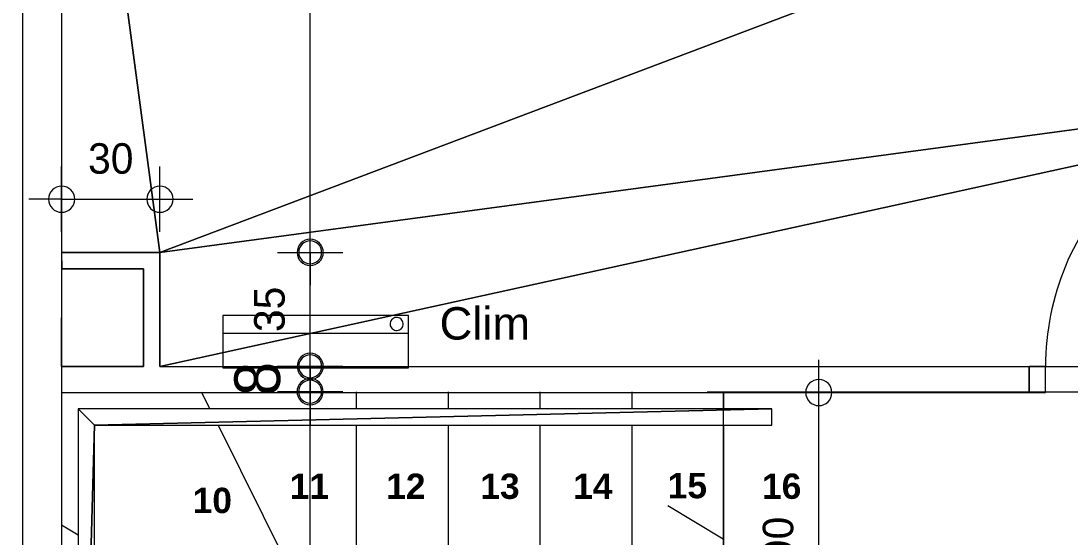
# Model space of a CAD drawing. Header units: metres. Extents: x -30.4 to 29.6, y -50.6 to 0.4.
# Drawn here: x 14.45 to 17.651, y -24.052 to -22.476 of the extents above; entities that cross this region are included whole.
import ezdxf
from ezdxf.enums import TextEntityAlignment as Align
from ezdxf.lldxf.tags import DXFTag

# ---------------------------------------------------------------- set-up
doc = ezdxf.new("R2010")
doc.units = ezdxf.units.M
doc.header["$MEASUREMENT"] = 0
for name, color, linetype in [('Calque commun', 7, 'Continuous'), ('Calque5', 7, 'Continuous'), ('Textes', 7, 'Continuous')]:
    doc.layers.add(name, color=color, linetype=linetype)
doc.styles.add('Arial12', font='arialbd.ttf', dxfattribs={"height": 0.077267})
doc.styles.add('Arial4', font='arial.ttf', dxfattribs={"height": 0.098961})
doc.styles.add('Century Gothic', font='GOTHIC.TTF', dxfattribs={"height": 0.139636})
doc.styles.add('Century Gothic16', font='GOTHIC.TTF', dxfattribs={"height": 0.09309})
tags = doc.linetypes.add('HIDDEN2', pattern=[0.1875, 0.125, -0.0625]).pattern_tags.tags
tags[6:7] = [DXFTag(74, 4), DXFTag(75, 0), DXFTag(340, '0'), DXFTag(46, 1.0), DXFTag(50, 0.0), DXFTag(44, 0.0), DXFTag(45, 0.0)]
tags[4:5] = [DXFTag(74, 4), DXFTag(75, 0), DXFTag(340, '0'), DXFTag(46, 1.0), DXFTag(50, 0.0), DXFTag(44, 0.0), DXFTag(45, 0.0)]

# ---------------------------------------------------------------- blocks, each defined once
blk = doc.blocks.new('Block35145')
at = {"layer": 'Calque commun', "color": 7, "linetype": 'Continuous', "lineweight": 9}
for p, q in [((14.454, -20.8106), (14.454, -29.4107)), ((14.574, -20.9307), (14.574, -29.2906))]:
    blk.add_line(p, q, dxfattribs=at)
blk = doc.blocks.new('xmodule1pdniv1-13')
at = {"layer": 'Calque commun', "color": 5, "linetype": 'Continuous', "lineweight": 9}
blk.add_arc((0, 0), 0.5, 0, 359.9994, dxfattribs=at)
blk = doc.blocks.new('xmodule1pdniv1-14')
at = {"layer": 'Calque commun', "color": 5, "linetype": 'Continuous', "lineweight": 9}
blk.add_arc((0, 0), 0.5, 0, 359.9994, dxfattribs=at)
blk = doc.blocks.new('DimLine53654')
at = {"layer": 'Calque commun', "color": 5, "linetype": 'Continuous', "lineweight": 9}
for p, q in [((31.7822, -18.6687), (31.7822, -18.5687)), ((31.8822, -18.6687), (31.6822, -18.6687)), ((31.7823, -20.5512), (31.7822, -18.6687)), ((31.8823, -20.5512), (31.6823, -20.5512)), ((31.7823, -20.5512), (31.7823, -20.6512))]:
    blk.add_line(p, q, dxfattribs=at)
at = {"layer": 'Calque commun', "color": 5, "linetype": 'Continuous', "lineweight": 9, "xscale": 0.07999999821186066, "yscale": 0.07999999821186066, "zscale": 0.07999999821186066, "rotation": 90}
for name, p in [('xmodule1pdniv1-14', (31.7822, -18.6687)), ('xmodule1pdniv1-13', (31.7823, -20.5512))]:
    blk.add_blockref(name, p, dxfattribs=at)
at = {"layer": 'Calque commun', "color": 5, "linetype": 'Continuous', "lineweight": 9, "style": 'Century Gothic16'}
blk.add_text('188', height=0.09309, rotation=90.0024, dxfattribs=at).set_placement((31.7323, -19.61), align=Align.BOTTOM_CENTER)
blk = doc.blocks.new('xmodule1pdniv1-15')
at = {"layer": 'Calque commun', "color": 5, "linetype": 'Continuous', "lineweight": 9}
blk.add_arc((0, 0), 0.5, 0, 359.9994, dxfattribs=at)
blk = doc.blocks.new('xmodule1pdniv1-16')
at = {"layer": 'Calque commun', "color": 5, "linetype": 'Continuous', "lineweight": 9}
blk.add_arc((0, 0), 0.5, 0, 359.9994, dxfattribs=at)
blk = doc.blocks.new('DimLine53662')
at = {"layer": 'Calque commun', "color": 5, "linetype": 'Continuous', "lineweight": 9}
for p, q in [((31.7823, -18.5913), (31.7825, -18.4913)), ((31.8823, -18.5914), (31.6823, -18.5911)), ((31.7822, -18.6687), (31.7823, -18.5913)), ((31.8822, -18.6688), (31.6822, -18.6685)), ((31.7822, -18.6687), (31.7821, -18.7687))]:
    blk.add_line(p, q, dxfattribs=at)
at = {"layer": 'Calque commun', "color": 5, "linetype": 'Continuous', "lineweight": 9, "xscale": 0.06999999484552753, "yscale": 0.06999999484552753, "zscale": 0.07000000029802322, "rotation": 89.9152908298062}
for name, p in [('xmodule1pdniv1-16', (31.7823, -18.5913)), ('xmodule1pdniv1-15', (31.7822, -18.6687))]:
    blk.add_blockref(name, p, dxfattribs=at)
at = {"layer": 'Calque commun', "color": 5, "linetype": 'Continuous', "lineweight": 9, "style": 'Century Gothic'}
blk.add_text('8', height=0.1396, rotation=89.9153, dxfattribs=at).set_placement((31.7323, -18.6299), align=Align.BOTTOM_CENTER)
blk = doc.blocks.new('xmodule1pdniv1-17')
at = {"layer": 'Calque commun', "color": 5, "linetype": 'Continuous', "lineweight": 9}
blk.add_arc((0, 0), 0.5, 0, 359.9994, dxfattribs=at)
blk = doc.blocks.new('xmodule1pdniv1-18')
at = {"layer": 'Calque commun', "color": 5, "linetype": 'Continuous', "lineweight": 9}
blk.add_arc((0, 0), 0.5, 0, 359.9994, dxfattribs=at)
blk = doc.blocks.new('DimLine53670')
at = {"layer": 'Calque commun', "color": 5, "linetype": 'Continuous', "lineweight": 9}
for p, q in [((31.7823, -18.2431), (31.7823, -18.1431)), ((31.6823, -18.2431), (31.8823, -18.2431)), ((31.7823, -18.5913), (31.7823, -18.2431)), ((31.8823, -18.5913), (31.6823, -18.5913)), ((31.7823, -18.5913), (31.7823, -18.6913))]:
    blk.add_line(p, q, dxfattribs=at)
at = {"layer": 'Calque commun', "color": 5, "linetype": 'Continuous', "lineweight": 9, "xscale": 0.07999999821186066, "yscale": 0.07999999821186066, "zscale": 0.07999999821186066, "rotation": 90}
for name, p in [('xmodule1pdniv1-18', (31.7823, -18.2431)), ('xmodule1pdniv1-17', (31.7823, -18.5913))]:
    blk.add_blockref(name, p, dxfattribs=at)
at = {"layer": 'Calque commun', "color": 5, "linetype": 'Continuous', "lineweight": 9, "style": 'Century Gothic16'}
blk.add_text('35', height=0.09309, rotation=90, dxfattribs=at).set_placement((31.7323, -18.4172), align=Align.BOTTOM_CENTER)
blk = doc.blocks.new('xmodule1pdniv1-19')
at = {"layer": 'Calque commun', "color": 5, "linetype": 'Continuous', "lineweight": 9}
blk.add_arc((0, 0), 0.5, 0, 359.9994, dxfattribs=at)
blk = doc.blocks.new('xmodule1pdniv1-20')
at = {"layer": 'Calque commun', "color": 5, "linetype": 'Continuous', "lineweight": 9}
blk.add_arc((0, 0), 0.5, 0, 359.9994, dxfattribs=at)
blk = doc.blocks.new('DimLine53678')
at = {"layer": 'Calque commun', "color": 5, "linetype": 'Continuous', "lineweight": 9}
for p, q in [((31.7823, -15.9912), (31.7823, -15.8912)), ((31.8823, -15.9912), (31.6823, -15.9912)), ((31.7823, -18.2431), (31.7823, -15.9912)), ((31.6823, -18.2431), (31.8823, -18.2431)), ((31.7823, -18.2431), (31.7823, -18.3431))]:
    blk.add_line(p, q, dxfattribs=at)
at = {"layer": 'Calque commun', "color": 5, "linetype": 'Continuous', "lineweight": 9, "xscale": 0.07000000029802322, "yscale": 0.07000000029802322, "zscale": 0.07000000029802322, "rotation": 90}
for name, p in [('xmodule1pdniv1-20', (31.7823, -15.9912)), ('xmodule1pdniv1-19', (31.7823, -18.2431))]:
    blk.add_blockref(name, p, dxfattribs=at)
at = {"layer": 'Calque commun', "color": 5, "linetype": 'Continuous', "lineweight": 9, "style": 'Century Gothic'}
blk.add_text('225', height=0.13964, rotation=90, dxfattribs=at).set_placement((31.7323, -17.1172), align=Align.BOTTOM_CENTER)
blk = doc.blocks.new('xmodule1pdniv1-85')
at = {"layer": 'Calque commun', "color": 5, "linetype": 'Continuous', "lineweight": 9}
blk.add_arc((0, 0), 0.5, 0, 359.9994, dxfattribs=at)
blk = doc.blocks.new('xmodule1pdniv1-86')
at = {"layer": 'Calque commun', "color": 5, "linetype": 'Continuous', "lineweight": 9}
blk.add_arc((0, 0), 0.5, 0, 359.9994, dxfattribs=at)
blk = doc.blocks.new('DimLine53979')
at = {"layer": 'Calque commun', "color": 5, "linetype": 'Continuous', "lineweight": 9}
for p, q in [((31.0238, -18.1807), (31.0238, -17.9807)), ((31.3237, -18.1807), (31.3237, -17.9807)), ((31.0238, -18.0807), (30.9238, -18.0807)), ((31.0238, -18.0807), (31.3237, -18.0807)), ((31.3237, -18.0807), (31.4237, -18.0807))]:
    blk.add_line(p, q, dxfattribs=at)
at = {"layer": 'Calque commun', "color": 5, "linetype": 'Continuous', "lineweight": 9, "xscale": 0.07999999821186066, "yscale": 0.07999999821186066, "zscale": 0.07999999821186066}
for name, p in [('xmodule1pdniv1-85', (31.0238, -18.0807)), ('xmodule1pdniv1-86', (31.3237, -18.0807))]:
    blk.add_blockref(name, p, dxfattribs=at)
at = {"layer": 'Calque commun', "color": 5, "linetype": 'Continuous', "lineweight": 9, "style": 'Century Gothic16'}
blk.add_text('30', height=0.09309, dxfattribs=at).set_placement((31.1737, -18.0307), align=Align.BOTTOM_CENTER)
blk = doc.blocks.new('@PRES_1_$$_1-43')
at = {"layer": 'Calque commun', "color": 5, "linetype": 'Continuous', "lineweight": 9}
blk.add_line((0.05, 0.08), (0.05, 0.88), dxfattribs=at)
at = {"layer": 'Calque commun', "color": 5, "linetype": 'Continuous', "lineweight": 9, "extrusion": (0, 0, -1)}
blk.add_arc((-0.05, 0.08), 0.8, 90, 180, dxfattribs=at)
at = {"layer": 'Calque commun', "color": 5, "linetype": 'Continuous', "lineweight": 9}
mesh = blk.add_polyface(dxfattribs=at)
corners = [(0, 0), (0, 0.08), (0.05, 0.08), (0.05, 0)]
mesh.append_faces([[corners[k] for k in face] for face in [(0, 1, 2, 3)]], dxfattribs={"color": 5})
mesh = blk.add_polyface(dxfattribs=at)
corners = [(0.85, 0), (0.85, 0.08), (0.9, 0.08), (0.9, 0)]
mesh.append_faces([[corners[k] for k in face] for face in [(0, 1, 2, 3)]], dxfattribs={"color": 5})
blk = doc.blocks.new('@PRES_1_$$_1-44')
at = {"layer": 'Calque commun', "color": 7, "linetype": 'Continuous', "lineweight": 9}
blk.add_line((0, 0), (0, 0.08), dxfattribs=at)
blk = doc.blocks.new('@PRES_1_$$_1-45')
at = {"layer": 'Calque commun', "color": 7, "linetype": 'Continuous', "lineweight": 9}
blk.add_line((0, 0), (0, 0.08), dxfattribs=at)
blk = doc.blocks.new('INTER_2D_COMB15')
at = {"layer": 'Calque5', "color": 0, "linetype": 'ByBlock', "lineweight": -2}
for name in ['@PRES_1_$$_1-43', '@PRES_1_$$_1-44']:
    blk.add_blockref(name, (0, 0), dxfattribs=at)
at = {"layer": 'Calque5', "color": 0, "linetype": 'ByBlock', "lineweight": -2, "extrusion": (0, 0, -1), "xscale": -1, "yscale": -1, "zscale": -1, "rotation": -180}
blk.add_blockref('@PRES_1_$$_1-45', (-0.9, 0), dxfattribs=at)
blk = doc.blocks.new('PLACED_COMB15')
at = {"layer": 'Calque5', "color": 0, "linetype": 'ByBlock', "lineweight": -2}
blk.add_blockref('INTER_2D_COMB15', (0, 0), dxfattribs=at)
blk = doc.blocks.new('xmodule1pdniv1-99')
at = {"layer": 'Calque commun', "color": 5, "linetype": 'Continuous', "lineweight": 9}
blk.add_arc((0, 0), 0.5, 0, 359.9994, dxfattribs=at)
blk = doc.blocks.new('xmodule1pdniv1-100')
at = {"layer": 'Calque commun', "color": 5, "linetype": 'Continuous', "lineweight": 9}
blk.add_arc((0, 0), 0.5, 0, 359.9994, dxfattribs=at)
blk = doc.blocks.new('DimLine60119')
at = {"layer": 'Calque commun', "color": 5, "linetype": 'Continuous', "lineweight": 9}
for p, q in [((33.3346, -18.6713), (33.3346, -18.5713)), ((33.4346, -18.6713), (33.2346, -18.6713)), ((33.3346, -19.5687), (33.3346, -18.6713)), ((33.4346, -19.5687), (33.2346, -19.5687)), ((33.3346, -19.5687), (33.3346, -19.6687))]:
    blk.add_line(p, q, dxfattribs=at)
at = {"layer": 'Calque commun', "color": 5, "linetype": 'Continuous', "lineweight": 9, "xscale": 0.07999999821186066, "yscale": 0.07999999821186066, "zscale": 0.07999999821186066, "rotation": 90}
for name, p in [('xmodule1pdniv1-100', (33.3346, -18.6713)), ('xmodule1pdniv1-99', (33.3346, -19.5687))]:
    blk.add_blockref(name, p, dxfattribs=at)
at = {"layer": 'Calque commun', "color": 5, "linetype": 'Continuous', "lineweight": 9, "style": 'Century Gothic16'}
blk.add_text('90', height=0.09309, rotation=90, dxfattribs=at).set_placement((33.2846, -19.12), align=Align.BOTTOM_CENTER)
blk = doc.blocks.new('clim-int')
at = {"layer": 'Calque commun', "color": 0, "linetype": 'ByBlock', "lineweight": 9}
for p, q in [((0.5671, 0.16), (0, 0.16)), ((0, 0.16), (0, 0)), ((0.5671, 0), (0.5671, 0.16)), ((0, 0.106), (0.5671, 0.106)), ((0, 0), (0.5671, 0))]:
    blk.add_line(p, q, dxfattribs=at)
blk.add_arc((0.531, 0.1338), 0.02, 330, 329.9994, dxfattribs=at)
blk = doc.blocks.new('xmodule1pdniv1-127')
at = {"layer": 'Calque commun', "color": 15, "linetype": 'Continuous', "lineweight": 18}
for p, q in [((31.3237, -18.2431), (31.0238, -18.2438)), ((31.0238, -18.2438), (31.0239, -18.2938)), ((31.3237, -18.5913), (31.3237, -18.2431)), ((31.2737, -18.2932), (31.0239, -18.2938)), ((31.2737, -18.5913), (31.2737, -18.2932))]:
    blk.add_line(p, q, dxfattribs=at)
at = {"layer": 'Calque commun', "color": 7, "linetype": 'Continuous', "lineweight": 18}
for p, q in [((31.0238, -18.5913), (31.0238, -18.6713)), ((31.0238, -18.5913), (31.2737, -18.5913)), ((31.3237, -18.5913), (33.9765, -18.5913)), ((31.0238, -18.6713), (33.9765, -18.6713))]:
    blk.add_line(p, q, dxfattribs=at)
at = {"layer": 'Calque commun', "color": 7, "linetype": 'Continuous', "lineweight": 9}
for p, q in [((31.45, -18.6687), (31.4762, -18.7212)), ((31.9236, -18.7212), (31.9236, -18.6687)), ((32.2036, -18.6687), (32.2036, -18.7212)), ((32.4836, -18.6687), (32.4836, -18.7212)), ((32.7636, -18.6687), (32.7636, -18.7212)), ((32.9936, -18.6687), (33.0436, -18.6687)), ((33.0436, -18.6687), (33.0436, -18.7212)), ((31.501, -18.7712), (31.9235, -19.6211)), ((31.9237, -19.6512), (31.9236, -18.7712)), ((32.2036, -18.7712), (32.2037, -19.5712)), ((32.4836, -18.7712), (32.4837, -19.5712)), ((32.7636, -18.7712), (32.7637, -19.5712)), ((33.0436, -18.7712), (33.0436, -19.5187)), ((33.043, -19.119), (32.8734, -19.0175)), ((31.0737, -19.1069), (31.0238, -19.0766))]:
    blk.add_line(p, q, dxfattribs=at)
at = {"layer": 'Calque commun', "color": 5, "linetype": 'Continuous', "lineweight": 9}
for name in ['DimLine53678', 'DimLine53979', 'DimLine53670', 'DimLine53662', 'DimLine53654', 'DimLine60119']:
    blk.add_blockref(name, (0, 0), dxfattribs=at)
at = {"layer": 'Calque commun', "color": 0, "linetype": 'ByBlock', "lineweight": -2, "extrusion": (0, 0, -1), "xscale": -1, "yscale": -1, "zscale": -1, "rotation": -180}
blk.add_blockref('PLACED_COMB15', (-34.8765, -18.6713), dxfattribs=at)
at = {"layer": 'Calque commun', "color": 7, "linetype": 'HIDDEN2', "lineweight": -2}
blk.add_blockref('clim-int', (31.5152, -18.5957), dxfattribs=at)
at = {"layer": 'Calque commun', "color": 5, "linetype": 'ByBlock', "lineweight": -2, "style": 'Arial12'}
for s, p in [('11', (31.7199, -19.0193)), ('12', (32.0142, -19.0193)), ('13', (32.3014, -19.0193)), ('14', (32.5851, -19.0193)), ('15', (32.8734, -19.0175)), ('16', (33.1612, -19.0193)), ('10', (31.4236, -19.0627))]:
    blk.add_text(s, height=0.07727, dxfattribs=at).set_placement(p, align=Align.BOTTOM_LEFT)
at = {"layer": 'Textes', "color": 5, "linetype": 'ByBlock', "lineweight": -2, "style": 'Arial4'}
blk.add_text('Clim', height=0.09896, dxfattribs=at).set_placement((32.1772, -18.5392), align=Align.BOTTOM_LEFT)
at = {"layer": 'Calque commun', "color": 9, "linetype": 'Continuous', "lineweight": 9}
mesh = blk.add_polyface(dxfattribs=at)
corners = [(31.0238, -15.9912), (31.0238, -18.2438), (31.3237, -18.2431), (36.0237, -18.5913), (35.4237, -17.6913), (31.3237, -18.5913), (36.0237, -16.6913), (36.0237, -15.9912), (35.4237, -16.6913), (36.0237, -17.6913)]
mesh.append_faces([[corners[k] for k in face] for face in [(3, 4, 5), (0, 8, 7)]], dxfattribs={"vtx0": -1, "vtx1": -1, "color": 9})
mesh.append_faces([[corners[k] for k in face] for face in [(0, 2, 8)]], dxfattribs={"vtx0": -1, "vtx1": -1, "vtx2": -1, "color": 9})
mesh.append_faces([[corners[k] for k in face] for face in [(2, 4, 8)]], dxfattribs={"vtx0": -1, "vtx2": -1, "color": 9})
mesh.append_faces([[corners[k] for k in face] for face in [(6, 7, 8)]], dxfattribs={"vtx1": -1, "color": 9})
mesh.append_faces([[corners[k] for k in face] for face in [(2, 5, 4)]], dxfattribs={"vtx1": -1, "vtx2": -1, "color": 9})
mesh.append_faces([[corners[k] for k in face] for face in [(0, 1, 2), (3, 9, 4)]], dxfattribs={"vtx2": -1, "color": 9})
at = {"layer": 'Calque commun', "color": 1, "linetype": 'Continuous', "lineweight": 9}
mesh = blk.add_polyface(dxfattribs=at)
corners = [(31.0239, -18.2938), (31.2737, -18.2932), (31.2737, -18.5913), (31.0238, -18.5913)]
mesh.append_faces([[corners[k] for k in face] for face in [(0, 1, 2, 3)]], dxfattribs={"color": 1})
at = {"layer": 'Calque commun', "color": 9, "linetype": 'Continuous', "lineweight": 9}
mesh = blk.add_polyface(dxfattribs=at)
corners = [(33.0437, -20.5512), (33.0436, -18.6687), (35.2637, -18.6687), (35.2638, -20.5512)]
mesh.append_faces([[corners[k] for k in face] for face in [(0, 1, 2, 3)]], dxfattribs={"color": 9})
at = {"layer": 'Calque commun', "color": 7, "linetype": 'Continuous', "lineweight": 9}
mesh = blk.add_polyface(dxfattribs=at)
corners = [(31.0737, -18.7212), (31.1237, -18.7712), (33.1916, -18.7212), (31.0738, -20.5513), (31.1238, -20.5513), (33.1916, -18.7712)]
mesh.append_faces([[corners[k] for k in face] for face in [(2, 1, 5)]], dxfattribs={"vtx0": -1, "color": 7})
mesh.append_faces([[corners[k] for k in face] for face in [(0, 1, 2)]], dxfattribs={"vtx0": -1, "vtx1": -1, "color": 7})
mesh.append_faces([[corners[k] for k in face] for face in [(0, 3, 1), (4, 1, 3)]], dxfattribs={"vtx1": -1, "vtx2": -1, "color": 7})

msp = doc.modelspace()

# ---------------------------------------------------------------- linework, layer by layer
at = {"layer": 'Calque commun', "color": 12, "linetype": 'Continuous', "lineweight": 18}
msp.add_polyline3d([(17.354, -20.6106, 0), (17.354, -20.8106, 0), (14.454, -20.8106, 0), (14.454, -24.6612, 0), (14.454, -24.6612, 0)], dxfattribs=at)

# ---------------------------------------------------------------- block references
at = {"layer": 'Calque commun', "color": 0, "linetype": 'ByBlock', "lineweight": -2}
for name, p in [('Block35145', (0, 0)), ('xmodule1pdniv1-127', (-16.4498, -4.9394))]:
    msp.add_blockref(name, p, dxfattribs=at)

# ---------------------------------------------------------------- meshes
at = {"layer": 'Calque commun', "color": 7, "linetype": 'Continuous', "lineweight": 9}
mesh = msp.add_polyface(dxfattribs=at)
corners = [(29.6021, -8.6275), (-30.3979, -8.6275), (-30.3979, -50.6275), (29.6021, -50.6275)]
mesh.append_faces([[corners[k] for k in face] for face in [(0, 1, 2, 3)]], dxfattribs={"color": 7})

doc.saveas('drawing.dxf')
